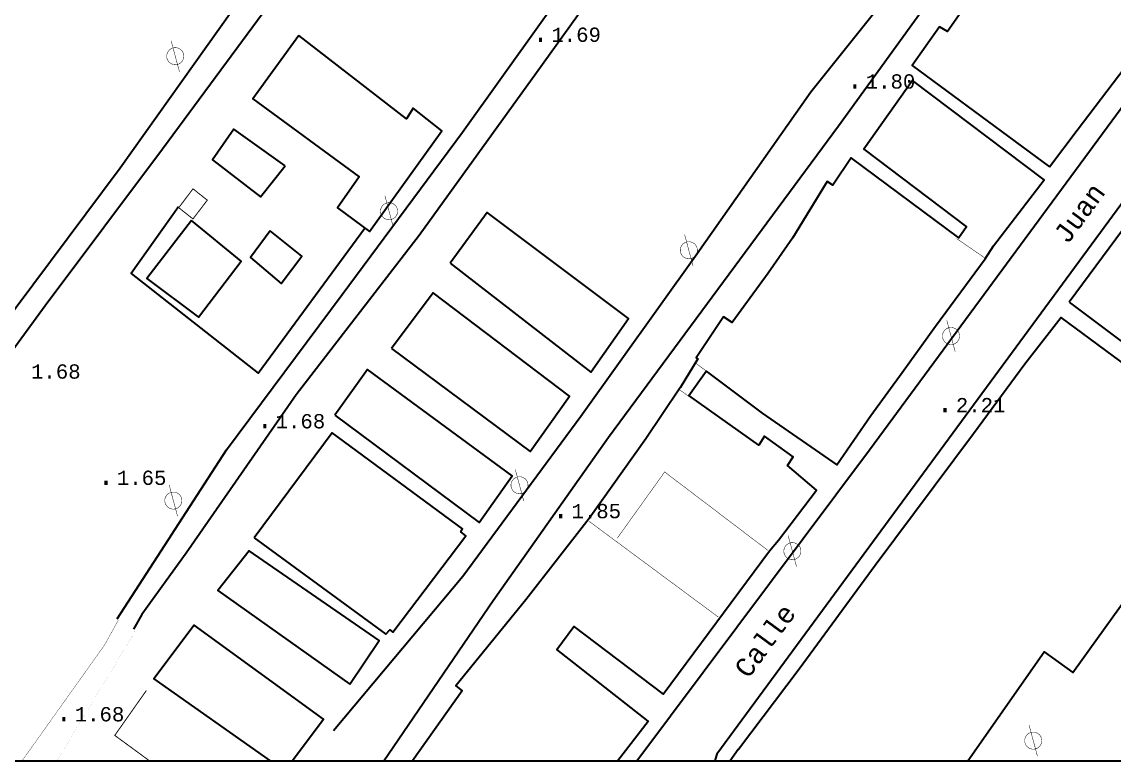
# Model space of a CAD drawing. Extents: x 743500 to 744300, y 4406200 to 4406700.
# Drawn here: x 743690.3 to 743804.8, y 4406200 to 4406277.4 of the extents above; entities that cross this region are included whole.
import ezdxf

# ---------------------------------------------------------------- set-up
doc = ezdxf.new("R2010")
doc.units = 0
doc.header["$MEASUREMENT"] = 0
for name, color, linetype in [('2', 7, 'CONTINUOUS'), ('24', 7, 'CONTINUOUS'), ('41', 7, 'CONTINUOUS'), ('50', 7, 'CONTINUOUS'), ('51', 7, 'CONTINUOUS'), ('54', 7, 'CONTINUOUS'), ('6', 7, 'CONTINUOUS'), ('8', 7, 'CONTINUOUS')]:
    doc.layers.add(name, color=color, linetype=linetype)
doc.styles.add('MONOTXT', font='monotxt', dxfattribs={"height": 0.2})

msp = doc.modelspace()

# ---------------------------------------------------------------- linework, layer by layer
at = {"layer": '2', "color": 7, "linetype": 'Continuous'}
msp.add_3dface([(744299.9999999999, 4406200), (744299.9999999999, 4406700), (743500, 4406700), (743500, 4406200)], dxfattribs=at)
at = {"layer": '41', "color": 1, "linetype": 'Continuous', "extrusion": (0.8547465997825692, -0.5190455183894152, 0), "const_width": 0.05, "elevation": -1651366.849165}
msp.add_lwpolyline([(4152265.558716914, 5.51), (4152261.686224177, 6.89)], dxfattribs=at)
at = {"layer": '41', "color": 1, "linetype": 'Continuous', "extrusion": (0.8328760462877969, -0.5534595662918909, 0), "const_width": 0.05, "elevation": -1819269.922872}
msp.add_lwpolyline([(4081484.589059002, 6.03), (4081480.867016552, 4.45)], dxfattribs=at)
at = {"layer": '41', "color": 1, "linetype": 'Continuous', "extrusion": (-0.598563507004351, -0.8010753573058231, 0), "const_width": 0.05, "elevation": -3974910.397742}
msp.add_lwpolyline([(-2041646.42272545, 6), (-2041654.224738011, 6.08)], dxfattribs=at)
at = {"layer": '41', "color": 1, "linetype": 'Continuous', "extrusion": (0.8403861261674888, -0.5419881538790325, 0), "const_width": 0.05, "elevation": -1763111.539452}
msp.add_lwpolyline([(4106048.79612652, 5.21), (4106045.511921898, 9.26)], dxfattribs=at)
at = {"layer": '41', "color": 1, "linetype": 'Continuous', "extrusion": (-0.7827054584003428, 0.6223922922002726, 0), "const_width": 0.05, "elevation": 2160273.399995}
msp.add_lwpolyline([(-3911689.849529295, 9.76), (-3911693.030802625, 5.59)], dxfattribs=at)
at = {"layer": '41', "color": 1, "linetype": 'Continuous', "extrusion": (0.8262273428244729, -0.5633368246166861, 0), "const_width": 0.05, "elevation": -1867710.521829}
msp.add_lwpolyline([(4059497.3943319, 4.7), (4059492.867732735, 4.68)], dxfattribs=at)
at = {"layer": '41', "color": 1, "linetype": 'Continuous', "extrusion": (-0.8277630259793282, 0.5610778669859882, 0), "const_width": 0.05, "elevation": 1856536.489462}
msp.add_lwpolyline([(-4064615.549248777, 6.1), (-4064627.098447885, 5.78)], dxfattribs=at)
at = {"layer": '41', "color": 1, "linetype": 'Continuous', "extrusion": (-0.8028321529026774, 0.5962051109019884, 0), "const_width": 0.05, "elevation": 2029917.76959}
msp.add_lwpolyline([(-3980853.232563345, 6.4), (-3980857.878615431, 6.02)], dxfattribs=at)
at = {"layer": '41', "color": 1, "linetype": 'Continuous', "extrusion": (0.8159653021995149, -0.5781008783996564, 0), "const_width": 0.05, "elevation": -1940396.318706}
msp.add_lwpolyline([(4025242.108723892, 6.34), (4025238.787504236, 5.28)], dxfattribs=at)
at = {"layer": '41', "color": 1, "linetype": 'Continuous'}
msp.add_polyline3d([(743706.7699999998, 4406258.07, 4.45), (743701.8100000002, 4406251.06, 2.52), (743715.09, 4406240.61, 2.52), (743726.2399999999, 4406255.8, 5.12)], dxfattribs=at)
at = {"layer": '51', "color": 1, "linetype": 'Continuous', "extrusion": (0.608629240566319, 0.7934547545560907, 0), "const_width": 0.05, "elevation": 3948884.086877}
msp.add_lwpolyline([(2091627.170077601, 5.03), (2091610.181081163, 6.25)], dxfattribs=at)
at = {"layer": '51', "color": 1, "linetype": 'Continuous', "extrusion": (-0.6093073109859243, -0.7929341717816822, 0), "const_width": 0.05, "elevation": -3947088.515889}
msp.add_lwpolyline([(-2094985.295091781, 6.43), (-2095002.068236984, 5.03)], dxfattribs=at)
at = {"layer": '51', "color": 1, "linetype": 'Continuous', "extrusion": (0.5925018842069282, 0.8055690642094195, 0), "const_width": 0.05, "elevation": 3990255.292449}
msp.add_lwpolyline([(2011555.186301996, 9.26), (2011538.055554785, 9.82)], dxfattribs=at)
at = {"layer": '51', "color": 1, "linetype": 'Continuous', "extrusion": (-0.5973058303999956, -0.8020135565999941, 0), "const_width": 0.05, "elevation": -3978151.256842}
msp.add_lwpolyline([(-2035349.547747294, 5.78), (-2035366.791844836, 5.16)], dxfattribs=at)
at = {"layer": '51', "color": 1, "linetype": 'Continuous', "extrusion": (0.03258338760121596, -0.02213470640082603, 0.9992238876372894), "const_width": 0.1, "elevation": -73294.530493}
msp.add_lwpolyline([(4062707.474927065, 1859372.104530596), (4062704.999825757, 1859372.224327177), (4062704.861019047, 1859370.327458601), (4062707.333467773, 1859370.193387753), (4062707.474927065, 1859372.104530596)], dxfattribs=at)
at = {"layer": '51', "color": 1, "linetype": 'Continuous', "extrusion": (-0.5779520870054479, -0.8160706986076925, 0), "const_width": 0.05, "elevation": -4025680.534851}
msp.add_lwpolyline([(-1939616.983389496, 6.06), (-1939633.991719808, 4.47)], dxfattribs=at)
at = {"layer": '51', "color": 1, "linetype": 'Continuous', "const_width": 0.05}
for points, elevation in [([(743788.28, 4406254.74), (743791.38, 4406252.61)], 5.99), ([(743760.92, 4406241.7), (743762.06, 4406240.85)], 6), ([(743760.1799999998, 4406238.23), (743759.27, 4406238.88)], 6.54), ([(743763.31, 4406215.07), (743749.79, 4406225.09)], 5.61)]:
    msp.add_lwpolyline(points, dxfattribs=dict(at, elevation=elevation))
at = {"layer": '51', "color": 1, "linetype": 'Continuous', "extrusion": (0.593905515174436, 0.8045347966653699, 0), "const_width": 0.05, "elevation": 3986710.66864}
msp.add_lwpolyline([(2018509.143625279, 6.21), (2018491.767123905, 6.06)], dxfattribs=at)
at = {"layer": '51', "color": 1, "linetype": 'Continuous', "extrusion": (-0.5930007059860946, -0.8052019390811186, 0), "const_width": 0.05, "elevation": -3988971.393761}
msp.add_lwpolyline([(-2014008.814414588, 6.29), (-2014026.015068645, 6.27)], dxfattribs=at)
at = {"layer": '51', "color": 1, "linetype": 'Continuous', "extrusion": (-0.5912067719108276, -0.8065200263147709, 0), "const_width": 0.05, "elevation": -3993458.80445}
msp.add_lwpolyline([(-2005091.511636911, 6.4), (-2005113.618961489, 4.99)], dxfattribs=at)
at = {"layer": '51', "color": 1, "linetype": 'Continuous', "extrusion": (-0.5975367169668325, -0.8018415503554923, 0), "const_width": 0.05, "elevation": -3977546.053305001}
msp.add_lwpolyline([(-2036462.365327629, 5.95), (-2036485.125435274, 5.08)], dxfattribs=at)
at = {"layer": '51', "color": 1, "linetype": 'Continuous', "extrusion": (0.5955842625326677, 0.8032928396440605, 0), "const_width": 0.05, "elevation": 3982464.933018}
msp.add_lwpolyline([(2026829.805808302, 6.76), (2026812.377543902, 6.9)], dxfattribs=at)
at = {"layer": '51', "color": 1, "linetype": 'Continuous', "extrusion": (-0.5894843470000494, -0.8077797996000675, 0), "const_width": 0.05, "elevation": -3997718.139123}
msp.add_lwpolyline([(-1996564.605581563, 6.24), (-1996587.693556789, 5.32)], dxfattribs=at)
at = {"layer": '51', "color": 1, "linetype": 'Continuous', "extrusion": (0.0055127608999584, 0.01334136519989932, 0.9998958032924545), "const_width": 0.05, "elevation": 62891.114984}
msp.add_lwpolyline([(743757.1637235621, 4405775.120534797), (743746.364163364, 4405783.331265552), (743741.3935773083, 4405776.390647837)], dxfattribs=at)
at = {"layer": '51', "color": 1, "linetype": 'Continuous', "extrusion": (0.5845144090192652, 0.8113833284267428, 0), "const_width": 0.05, "elevation": 4009855.097645}
msp.add_lwpolyline([(1972063.248681871, 5.72), (1972045.661433649, 5.9)], dxfattribs=at)
at = {"layer": '51', "color": 1, "linetype": 'Continuous', "extrusion": (-0.5890534539162089, -0.8080940715222362, 0), "const_width": 0.05, "elevation": -3998776.837133999}
msp.add_lwpolyline([(-1994432.299358449, 6.18), (-1994455.217482281, 5.86)], dxfattribs=at)
at = {"layer": '51', "color": 1, "linetype": 'Continuous', "extrusion": (-0.6101083594990334, -0.7923179851987447, 0), "const_width": 0.05, "elevation": -3944895.473868}
msp.add_lwpolyline([(-2098971.545624182, 5.94), (-2098988.558995393, 5.59)], dxfattribs=at)
at = {"layer": '51', "color": 1, "linetype": 'Continuous', "extrusion": (-0.6039508735004292, -0.7970215445005666, 0), "const_width": 0.05, "elevation": -3961062.312011}
msp.add_lwpolyline([(-2068313.65434034, 6.37), (-2068332.248567938, 5.9)], dxfattribs=at)
at = {"layer": '51', "color": 1, "linetype": 'Continuous', "extrusion": (-0.6233845114046491, -0.7819154372058316, 0), "const_width": 0.05, "elevation": -3908948.080089}
msp.add_lwpolyline([(-2165177.010723961, 6.76), (-2165196.565268189, 6.21)], dxfattribs=at)
at = {"layer": '51', "color": 1, "linetype": 'Continuous', "extrusion": (0.631872147717441, 0.7750726346213936, 0), "const_width": 0.05, "elevation": 3885086.656828}
msp.add_lwpolyline([(2207710.585444931, 9.46), (2207704.998871742, 9.25)], dxfattribs=at)
at = {"layer": '51', "color": 1, "linetype": 'Continuous', "extrusion": (0.5933994318054097, 0.8049081403073379, 0), "const_width": 0.05, "elevation": 3987964.423777}
msp.add_lwpolyline([(2015956.146754402, 6.49), (2015954.444696824, 6.17)], dxfattribs=at)
at = {"layer": '51', "color": 1, "linetype": 'Continuous', "extrusion": (-0.595898851277534, -0.8030594990697238, 0), "const_width": 0.05, "elevation": -3981661.123741}
msp.add_lwpolyline([(-2028346.270367026, 6.46), (-2028362.296576809, 6.11)], dxfattribs=at)
at = {"layer": '51', "color": 1, "linetype": 'Continuous', "extrusion": (0.001817080800007125, -0.001279688800005018, 0.9999975303039211), "const_width": 0.1, "elevation": -4281.405044}
msp.add_lwpolyline([(743702.1516844933, 4406205.488943974), (743698.841689958, 4406200.788940126), (743702.4717021356, 4406198.128937948)], dxfattribs=at)
at = {"layer": '51', "color": 1, "linetype": 'Continuous', "extrusion": (-0.5946863649310123, -0.8039577895419256, 0), "const_width": 0.1, "elevation": -3984674.994952}
msp.add_lwpolyline([(-2022392.928364215, 5.79), (-2022405.304635867, 5.8)], dxfattribs=at)
at = {"layer": '51', "color": 1, "linetype": 'Continuous', "extrusion": (-0.584284009508756, -0.8115492568121618, 0), "const_width": 0.05, "elevation": -4010407.732821}
msp.add_lwpolyline([(-1970884.991136218, 8.63), (-1970897.707554739, 7.24)], dxfattribs=at)
at = {"layer": '51', "color": 1, "linetype": 'Continuous', "extrusion": (0.5864693648965892, 0.8099714093952893, 0), "const_width": 0.05, "elevation": 4005095.299541}
msp.add_lwpolyline([(1981673.152999384, 5.79), (1981667.560209382, 5.84)], dxfattribs=at)
at = {"layer": '51', "color": 1, "linetype": 'Continuous', "extrusion": (0.5809849027202106, 0.8139143338283135, 0), "const_width": 0.05, "elevation": 4018368.51614}
msp.add_lwpolyline([(1954602.315487573, 10), (1954598.58045076, 9.96)], dxfattribs=at)
at = {"layer": '51', "color": 1, "linetype": 'Continuous'}
for points in [[(743798.02, 4406262.24, 9.79), (743800.91, 4406266.11, 9.71), (743815.9099999998, 4406285.82, 6.67), (743801.45, 4406296.64, 6.67), (743787.32, 4406276.43, 9.72), (743786.51, 4406276.91, 8.66), (743783.62, 4406272.87, 8.66), (743798.02, 4406262.24, 9.79)], [(743800.0700000002, 4406248.08, 7.46), (743817.93, 4406234.67, 5.8), (743822.54, 4406241.76, 5.7), (743811.68, 4406249.81, 6.81), (743812.2499999999, 4406250.9, 6.79), (743823.0799999998, 4406242.87, 7.38), (743827.5700000002, 4406250.02, 7.29), (743832.5899999999, 4406257.69, 9.75), (743832.95, 4406257.42, 9.75), (743836.88, 4406262.98, 9.72), (743839.5399999998, 4406266.560000001, 6.81), (743839.41, 4406268.45, 6.75), (743823.6099999999, 4406279.9, 5.61), (743800.0700000002, 4406248.08, 7.46)], [(743719.36, 4406276.01, 5.39), (743714.56, 4406269.37, 5.4), (743725.7000000002, 4406261.22, 6.8), (743723.41, 4406257.95, 6.2), (743726.7699999998, 4406255.48, 5.37), (743734.3499999999, 4406266.02, 5.38), (743731.3499999999, 4406268.39, 6.28), (743730.6599999998, 4406267.27, 6.49), (743719.36, 4406276.01, 5.39)], [(743752.77, 4406200, 9.64), (743755.97, 4406204.14, 9.21), (743746.41, 4406211.67, 8.91), (743748.18, 4406214.09, 5.59), (743757.5499999998, 4406206.97, 5.59), (743768.6900000002, 4406222.01, 5.88), (743769.62, 4406223.13, 6.81), (743773.6, 4406228.37, 6.75), (743770.5799999998, 4406230.94, 8.39), (743771.15, 4406231.86, 8.39), (743768.16, 4406234.01, 7.56), (743767.57, 4406233.07, 6.48), (743760.23, 4406238.3, 5.67), (743762.06, 4406240.85, 5.82), (743767.9099999998, 4406236.45, 6.03), (743775.74, 4406231.01, 6.03), (743779.31, 4406236.2, 6.11), (743782.5799999998, 4406240.71, 6.05), (743786.06, 4406245.560000001, 6.03), (743791.2899999998, 4406252.62, 6.04), (743792.1699999998, 4406253.97, 6.04), (743797.4699999999, 4406260.88, 5.96), (743783.66, 4406271.3, 4.97), (743778.55, 4406264.09, 4.47), (743789.32, 4406255.97, 6.19), (743788.5300000001, 4406254.81, 6.14), (743777.2299999999, 4406263.2, 5.81), (743775.31, 4406260.34, 5.69), (743774.72, 4406260.7, 5.69), (743771.0799999998, 4406254.77, 4.41), (743768.54, 4406251.12, 5.97), (743768.54, 4406251.12, 5.97), (743764.78, 4406245.95, 6.15), (743763.88, 4406246.52, 6.15), (743761.01, 4406242.24, 6.03), (743761.18, 4406242.12, 5.98), (743759.3200000002, 4406239.08, 6.85), (743759.3, 4406239.05, 6.85), (743755.7299999999, 4406233.73, 6.85), (743749.79, 4406225.38, 5.61), (743743.1399999999, 4406216.88, 5.82), (743735.82, 4406207.87, 6.77), (743736.4899999999, 4406207.32, 6.77), (743731.2799999998, 4406200, 8.96)], [(743717.93, 4406262.36, 5.88), (743712.5700000002, 4406266.19, 6.89), (743710.3099999998, 4406262.99, 5.69), (743715.3499999999, 4406259.11, 5.54), (743717.93, 4406262.36, 5.88)], [(743708.1099999999, 4406256.62, 5.72), (743703.45, 4406250.54, 5.71), (743708.8699999999, 4406246.51, 5.64), (743713.3200000002, 4406252.38, 5.51), (743708.1099999999, 4406256.62, 5.72)], [(743735.2399999999, 4406252.16, 5.29), (743749.9500000002, 4406240.72, 5.11), (743753.9199999998, 4406246.36, 5.17), (743739.11, 4406257.48, 5.17), (743735.2399999999, 4406252.16, 5.29)], [(743716.37, 4406255.55, 4.55), (743714.32, 4406252.76, 4.53), (743717.52, 4406250.03, 4.49), (743719.69, 4406252.88, 4.34), (743716.37, 4406255.55, 4.55)], [(743729.06, 4406243.22, 8.81), (743743.5999999999, 4406232.4, 9.49), (743747.7400000001, 4406238.2, 9.61), (743733.43, 4406249.04, 8.83), (743729.06, 4406243.22, 8.81)], [(743789.46, 4406200, 6.79), (743797.45, 4406211.42, 6.67), (743800.4699999999, 4406209.24, 5.7), (743804.6600000001, 4406215.08, 6.33), (743807.79, 4406219.47, 6.33), (743807.56, 4406219.61, 6.33), (743810.0899999999, 4406222.88, 6.33), (743813.69, 4406227.97, 6.31), (743817.02, 4406233.34, 6.31), (743799.2599999999, 4406246.45, 4), (743795.45, 4406241.58, 4.82), (743790.0600000002, 4406234.27, 4.87), (743779.74, 4406220.46, 5.66), (743771.7999999998, 4406209.59, 5.75), (743765.42, 4406201.18, 5.9), (743765.41, 4406201.19, 4.83), (743764.56, 4406200, 4.72)], [(743723.1500000001, 4406236.21, 9.37), (743738.27, 4406224.97, 9.26), (743741.71, 4406229.87, 9.21), (743726.56, 4406241, 9.17), (743723.1500000001, 4406236.21, 9.37)], [(743714.6900000002, 4406223.36, 4.55), (743728.5, 4406213.26, 5.8), (743728.8899999999, 4406213.73, 5.8), (743729.2199999999, 4406213.47, 5.8), (743736.8499999999, 4406223.58, 5.84), (743736.3299999998, 4406224, 5.84), (743736.5, 4406224.31, 5.84), (743722.8599999999, 4406234.37, 4.37), (743714.6900000002, 4406223.36, 4.55)], [(743724.7199999999, 4406208.03, 6.32), (743727.77, 4406212.59, 6.43), (743714.17, 4406221.99, 4.7), (743710.87, 4406217.86, 4.7), (743724.7199999999, 4406208.03, 6.32)], [(743718.66, 4406200, 6.71), (743721.94, 4406204.37, 6.71), (743708.3900000001, 4406214.22, 4.65), (743704.19, 4406208.59, 5.43), (743716.38, 4406200, 6.57)]]:
    msp.add_polyline3d(points, dxfattribs=at)
at = {"layer": '54', "color": 1, "linetype": 'Continuous'}
for points in [[(743754.77, 4406200, 2.52), (743779.17, 4406232.58, 2.4), (743815.11, 4406281.44, 2.33), (743839.9799999999, 4406316.05, 2.56), (743868.83, 4406355.23, 2.43), (743867.41, 4406356.54, 5.9)], [(743893.6499999998, 4406344.29, 2.98), (743877.8899999999, 4406354.92, 2.3), (743877.5499999998, 4406355.09, 2.3), (743877.17, 4406355.15, 2.3), (743876.96, 4406355.16, 2.3), (743876.7699999998, 4406355.12, 2.3), (743876.67, 4406355.060000001, 2.3), (743876.6099999999, 4406355.02, 2.3), (743876.58, 4406354.99, 2.3), (743763.18, 4406200.69, 2.67), (743763.02, 4406200.23, 2.67), (743762.9599999998, 4406200, 2.67)]]:
    msp.add_polyline3d(points, dxfattribs=at)
at = {"layer": '6', "color": 7, "linetype": 'Continuous', "extrusion": (0.586460559531067, -0.4383841836232229, 0.68108980293608), "const_width": 0.05, "elevation": -1495461.88234}
msp.add_lwpolyline([(3974457.984332105, 1391077.452084712), (3974455.031674897, 1391076.851155915), (3974440.107106391, 1391076.345829425)], dxfattribs=at)
at = {"layer": '6', "color": 7, "linetype": 'Continuous', "extrusion": (0.8518483235412817, -0.5167462256250424, 0.08560240640414843), "const_width": 0.05, "elevation": -1643372.551747}
msp.add_lwpolyline([(4152975.222620928, 141197.7688495869), (4152974.13732224, 141197.046197002), (4152959.107096876, 141196.8354233314)], dxfattribs=at)
at = {"layer": '6', "color": 7, "linetype": 'Continuous', "extrusion": (0.8528513040553628, -0.522153859672671, 0), "const_width": 0.05, "elevation": -1666430.903232}
msp.add_lwpolyline([(4146174.233633434, 2.73), (4146170.211830356, 2.63)], dxfattribs=at)
at = {"layer": '6', "color": 7, "linetype": 'Continuous'}
for points in [[(743675.79, 4406227.2, 1.87), (743687.88, 4406245.08, 1.81), (743700.64, 4406262.16, 1.78), (743712.26, 4406278.51, 1.78), (743725.0699999998, 4406295.78, 1.76), (743737.8699999999, 4406312.68, 1.76), (743750.44, 4406329.55, 1.75), (743762.9699999999, 4406346.45, 1.75), (743775.5899999999, 4406363.27, 1.75), (743787.57, 4406379.85, 1.75), (743800.3499999999, 4406396.41, 1.76), (743801.4599999998, 4406398.51, 1.76), (743799.01, 4406398.88, 1.76), (743797.48, 4406399.42, 1.75)], [(743804.9599999998, 4406399.23, 2.01), (743803.92, 4406398.41, 2.01), (743803.2000000002, 4406397.060000001, 2.01), (743791.9699999999, 4406380.49, 1.89), (743779.5099999999, 4406364.27, 2.02), (743766.8799999999, 4406347.22, 2.02), (743754.18, 4406331.21, 2.02), (743741.6199999999, 4406314.29, 1.92), (743729.4599999998, 4406297.31, 1.83), (743717.3200000002, 4406280.69, 1.83), (743705.07, 4406264.1, 1.83), (743692.7900000002, 4406247.7, 1.84), (743680.7899999998, 4406231.26, 1.96)], [(743700.33, 4406214.86, 2.02), (743711.7799999998, 4406232.6, 2.03), (743723.9100000001, 4406248.88, 2.03), (743736.5099999999, 4406265.89, 1.85), (743748.8899999999, 4406283.21, 1.72), (743761.7199999999, 4406299.29, 1.72), (743773.56, 4406315.95, 1.78), (743785.3799999999, 4406333.24, 1.9), (743798.7, 4406349.46, 2), (743801.09, 4406352.310000001, 2), (743812.66, 4406369.93, 2.07)], [(743806.0699999998, 4406354.310000001, 2), (743793.0400000002, 4406338.810000001, 2), (743780.7, 4406321.6, 1.99), (743768.81, 4406304.98, 1.98), (743756.34, 4406288.96, 1.97), (743744.28, 4406272.09, 1.97), (743744.28, 4406272.09, 1.97), (743731.97, 4406255.060000001, 1.94), (743719.0999999999, 4406238.37, 2.07), (743707.56, 4406221.75, 2.07), (743702.9, 4406215.33, 2.02), (743702.0300000001, 4406213.78, 2.02)], [(743723, 4406203.17, 2.29), (743736.5500000002, 4406219.36, 1.99), (743748.92, 4406236.12, 1.99), (743761.0999999999, 4406253.17, 2.2), (743772.9999999999, 4406270.1, 2.2), (743786.3, 4406286.76, 2.21), (743798.2399999999, 4406303.19, 2.21), (743810.78, 4406319.49, 2.21)], [(743728.26, 4406200, 1.99), (743739.7399999999, 4406216.79, 1.94), (743751.8100000002, 4406233.93, 1.95), (743763.86, 4406250.24, 1.95), (743775.92, 4406266.54, 1.95), (743788.0099999999, 4406283.29, 1.95), (743800.16, 4406299.27, 2.24), (743812.8999999998, 4406316.47, 2.24)]]:
    msp.add_polyline3d(points, dxfattribs=at)
at = {"layer": '8', "color": 7, "linetype": 'Continuous', "const_width": 0.05}
for points, elevation in [([(743706.87, 4406274.62), (743706.8200000002, 4406274.65), (743706.76, 4406274.67), (743706.7099999998, 4406274.7), (743706.6599999998, 4406274.71), (743706.5999999999, 4406274.73), (743706.55, 4406274.73), (743706.4899999999, 4406274.74), (743706.4399999998, 4406274.74), (743706.38, 4406274.74), (743706.32, 4406274.74), (743706.2599999999, 4406274.73), (743706.21, 4406274.72), (743706.1499999998, 4406274.7), (743706.1, 4406274.69), (743706.0500000002, 4406274.66), (743705.9999999999, 4406274.64), (743705.95, 4406274.61), (743705.9, 4406274.58), (743705.86, 4406274.55), (743705.81, 4406274.51), (743705.77, 4406274.47), (743705.74, 4406274.43), (743705.7000000002, 4406274.38), (743705.6699999998, 4406274.33), (743705.6399999999, 4406274.28), (743705.61, 4406274.24), (743705.59, 4406274.18), (743705.57, 4406274.13), (743705.55, 4406274.07), (743705.5400000002, 4406274.02), (743705.53, 4406273.96), (743705.53, 4406273.91), (743705.53, 4406273.85), (743705.53, 4406273.79), (743705.53, 4406273.74), (743705.5400000002, 4406273.68), (743705.55, 4406273.63), (743705.57, 4406273.57), (743705.59, 4406273.52), (743705.61, 4406273.47), (743705.6399999999, 4406273.41), (743705.6699999998, 4406273.37), (743705.7000000002, 4406273.32), (743705.7299999999, 4406273.28), (743705.77, 4406273.23), (743705.81, 4406273.19), (743705.86, 4406273.16), (743705.9, 4406273.12), (743705.95, 4406273.09), (743705.9999999999, 4406273.060000001), (743706.0500000002, 4406273.04), (743706.1, 4406273.02), (743706.1499999998, 4406273), (743706.21, 4406272.98), (743706.2700000001, 4406272.97), (743706.32, 4406272.96), (743706.38, 4406272.96), (743706.43, 4406272.95), (743706.4899999999, 4406272.96), (743706.55, 4406272.97), (743706.5999999999, 4406272.98), (743706.6599999998, 4406272.99), (743706.7099999998, 4406273), (743706.7699999998, 4406273.02), (743706.8200000002, 4406273.05), (743706.87, 4406273.08), (743706.92, 4406273.11), (743706.96, 4406273.14), (743707, 4406273.18), (743707.05, 4406273.21), (743707.0899999999, 4406273.25), (743707.12, 4406273.3), (743707.16, 4406273.34), (743707.19, 4406273.39), (743707.2099999998, 4406273.44), (743707.2399999999, 4406273.49), (743707.2599999999, 4406273.55), (743707.2799999998, 4406273.6), (743707.2900000002, 4406273.65), (743707.3, 4406273.71), (743707.3100000002, 4406273.77), (743707.3100000002, 4406273.82), (743707.3100000002, 4406273.88), (743707.3100000002, 4406273.93), (743707.3, 4406273.99), (743707.2900000002, 4406274.05), (743707.2799999998, 4406274.1), (743707.2599999999, 4406274.16), (743707.2399999999, 4406274.21), (743707.22, 4406274.26), (743707.19, 4406274.310000001), (743707.16, 4406274.36), (743707.12, 4406274.4), (743707.0899999999, 4406274.45), (743707.05, 4406274.49), (743707.0099999999, 4406274.53), (743706.96, 4406274.56), (743706.9099999998, 4406274.59), (743706.87, 4406274.62)], 9.93), ([(743706.86, 4406272.21), (743705.9799999999, 4406275.49)], 9.93), ([(743729.26, 4406255.96), (743728.3799999999, 4406259.24)], 9.86), ([(743729.2699999998, 4406258.37), (743729.2199999999, 4406258.4), (743729.16, 4406258.42), (743729.1099999999, 4406258.45), (743729.06, 4406258.46), (743729, 4406258.48), (743728.95, 4406258.48), (743728.8899999999, 4406258.49), (743728.8399999999, 4406258.49), (743728.78, 4406258.49), (743728.7199999999, 4406258.49), (743728.6600000001, 4406258.48), (743728.61, 4406258.47), (743728.55, 4406258.45), (743728.5, 4406258.44), (743728.45, 4406258.41), (743728.3999999998, 4406258.39), (743728.35, 4406258.36), (743728.3, 4406258.33), (743728.26, 4406258.3), (743728.2099999998, 4406258.26), (743728.17, 4406258.22), (743728.1399999999, 4406258.18), (743728.1, 4406258.13), (743728.0700000002, 4406258.08), (743728.04, 4406258.03), (743728.0099999999, 4406257.99), (743727.99, 4406257.93), (743727.9699999999, 4406257.88), (743727.95, 4406257.82), (743727.94, 4406257.77), (743727.93, 4406257.71), (743727.93, 4406257.66), (743727.93, 4406257.6), (743727.93, 4406257.54), (743727.93, 4406257.49), (743727.94, 4406257.43), (743727.95, 4406257.38), (743727.9699999999, 4406257.32), (743727.99, 4406257.27), (743728.0099999999, 4406257.22), (743728.04, 4406257.16), (743728.0700000002, 4406257.12), (743728.1, 4406257.07), (743728.1299999999, 4406257.03), (743728.17, 4406256.98), (743728.2099999998, 4406256.94), (743728.26, 4406256.91), (743728.3, 4406256.87), (743728.35, 4406256.84), (743728.3999999998, 4406256.81), (743728.45, 4406256.79), (743728.5, 4406256.77), (743728.55, 4406256.75), (743728.61, 4406256.73), (743728.67, 4406256.72), (743728.7199999999, 4406256.71), (743728.78, 4406256.71), (743728.83, 4406256.7), (743728.8899999999, 4406256.71), (743728.95, 4406256.72), (743729, 4406256.73), (743729.06, 4406256.74), (743729.1099999999, 4406256.75), (743729.1700000002, 4406256.77), (743729.2199999999, 4406256.8), (743729.2699999998, 4406256.83), (743729.32, 4406256.86), (743729.36, 4406256.89), (743729.3999999998, 4406256.93), (743729.4500000002, 4406256.96), (743729.4899999999, 4406257), (743729.52, 4406257.05), (743729.56, 4406257.09), (743729.59, 4406257.14), (743729.61, 4406257.19), (743729.6399999999, 4406257.24), (743729.6599999998, 4406257.3), (743729.6800000002, 4406257.35), (743729.6900000002, 4406257.4), (743729.7, 4406257.46), (743729.7099999998, 4406257.52), (743729.7099999998, 4406257.57), (743729.7099999998, 4406257.63), (743729.7099999998, 4406257.68), (743729.7, 4406257.74), (743729.6900000002, 4406257.8), (743729.6800000002, 4406257.85), (743729.6599999998, 4406257.91), (743729.6399999999, 4406257.96), (743729.6199999999, 4406258.01), (743729.59, 4406258.060000001), (743729.56, 4406258.11), (743729.52, 4406258.15), (743729.4899999999, 4406258.2), (743729.4500000002, 4406258.24), (743729.41, 4406258.28), (743729.36, 4406258.310000001), (743729.3099999998, 4406258.34), (743729.2699999998, 4406258.37)], 9.86), ([(743760.68, 4406254.28), (743760.63, 4406254.310000001), (743760.57, 4406254.33), (743760.5199999998, 4406254.36), (743760.47, 4406254.37), (743760.41, 4406254.39), (743760.3599999999, 4406254.39), (743760.3000000002, 4406254.4), (743760.25, 4406254.4), (743760.19, 4406254.4), (743760.13, 4406254.4), (743760.0700000002, 4406254.39), (743760.0199999998, 4406254.38), (743759.9599999998, 4406254.36), (743759.91, 4406254.35), (743759.86, 4406254.32), (743759.81, 4406254.3), (743759.7599999999, 4406254.27), (743759.7099999998, 4406254.24), (743759.6699999998, 4406254.21), (743759.62, 4406254.17), (743759.5799999998, 4406254.13), (743759.55, 4406254.09), (743759.5099999999, 4406254.04), (743759.48, 4406253.99), (743759.45, 4406253.94), (743759.4199999998, 4406253.9), (743759.4, 4406253.84), (743759.3799999999, 4406253.79), (743759.36, 4406253.73), (743759.35, 4406253.68), (743759.3399999999, 4406253.62), (743759.3399999999, 4406253.57), (743759.3399999999, 4406253.51), (743759.3399999999, 4406253.45), (743759.3399999999, 4406253.4), (743759.35, 4406253.34), (743759.36, 4406253.29), (743759.3799999999, 4406253.23), (743759.4, 4406253.18), (743759.4199999998, 4406253.13), (743759.45, 4406253.07), (743759.48, 4406253.03), (743759.5099999999, 4406252.98), (743759.5400000002, 4406252.94), (743759.5799999998, 4406252.89), (743759.62, 4406252.85), (743759.6699999998, 4406252.82), (743759.7099999998, 4406252.78), (743759.7599999999, 4406252.75), (743759.81, 4406252.72), (743759.86, 4406252.7), (743759.91, 4406252.68), (743759.9599999998, 4406252.66), (743760.0199999998, 4406252.64), (743760.0799999998, 4406252.63), (743760.13, 4406252.62), (743760.19, 4406252.62), (743760.2399999999, 4406252.61), (743760.3000000002, 4406252.62), (743760.3599999999, 4406252.63), (743760.41, 4406252.64), (743760.47, 4406252.65), (743760.5199999998, 4406252.66), (743760.58, 4406252.68), (743760.63, 4406252.71), (743760.68, 4406252.74), (743760.7299999999, 4406252.77), (743760.7699999998, 4406252.8), (743760.8100000002, 4406252.84), (743760.8599999999, 4406252.87), (743760.9, 4406252.91), (743760.93, 4406252.96), (743760.97, 4406253), (743761, 4406253.05), (743761.0199999998, 4406253.1), (743761.05, 4406253.15), (743761.0700000002, 4406253.21), (743761.09, 4406253.26), (743761.0999999999, 4406253.310000001), (743761.1099999999, 4406253.37), (743761.1199999999, 4406253.43), (743761.1199999999, 4406253.48), (743761.1199999999, 4406253.54), (743761.1199999999, 4406253.59), (743761.1099999999, 4406253.65), (743761.0999999999, 4406253.71), (743761.09, 4406253.76), (743761.0700000002, 4406253.82), (743761.05, 4406253.87), (743761.0299999998, 4406253.92), (743761, 4406253.97), (743760.97, 4406254.02), (743760.93, 4406254.060000001), (743760.9, 4406254.11), (743760.8599999999, 4406254.15), (743760.8200000002, 4406254.19), (743760.7699999998, 4406254.22), (743760.72, 4406254.25), (743760.68, 4406254.28)], 1.93), ([(743760.67, 4406251.87), (743759.7900000002, 4406255.15)], 1.93), ([(743788.14, 4406242.88), (743787.26, 4406246.16)], 10.69), ([(743788.1499999998, 4406245.29), (743788.1, 4406245.32), (743788.04, 4406245.34), (743787.9899999999, 4406245.37), (743787.9400000002, 4406245.38), (743787.8799999999, 4406245.4), (743787.8299999998, 4406245.4), (743787.77, 4406245.41), (743787.7199999999, 4406245.41), (743787.6599999998, 4406245.41), (743787.5999999999, 4406245.41), (743787.54, 4406245.4), (743787.4899999999, 4406245.39), (743787.4300000002, 4406245.37), (743787.3799999999, 4406245.36), (743787.3299999998, 4406245.33), (743787.28, 4406245.31), (743787.2299999999, 4406245.28), (743787.1800000002, 4406245.25), (743787.14, 4406245.22), (743787.0899999999, 4406245.18), (743787.05, 4406245.14), (743787.02, 4406245.1), (743786.9799999999, 4406245.05), (743786.95, 4406245), (743786.9200000002, 4406244.95), (743786.8899999999, 4406244.91), (743786.8699999999, 4406244.85), (743786.8499999999, 4406244.8), (743786.83, 4406244.74), (743786.8199999998, 4406244.69), (743786.81, 4406244.63), (743786.81, 4406244.58), (743786.81, 4406244.52), (743786.81, 4406244.46), (743786.81, 4406244.41), (743786.8199999998, 4406244.35), (743786.83, 4406244.3), (743786.8499999999, 4406244.24), (743786.8699999999, 4406244.19), (743786.8899999999, 4406244.14), (743786.9200000002, 4406244.08), (743786.95, 4406244.04), (743786.9799999999, 4406243.99), (743787.01, 4406243.95), (743787.05, 4406243.9), (743787.0899999999, 4406243.86), (743787.14, 4406243.83), (743787.1800000002, 4406243.79), (743787.2299999999, 4406243.76), (743787.28, 4406243.73), (743787.3299999998, 4406243.71), (743787.3799999999, 4406243.69), (743787.4300000002, 4406243.67), (743787.4899999999, 4406243.65), (743787.55, 4406243.64), (743787.5999999999, 4406243.63), (743787.6599999998, 4406243.63), (743787.7099999998, 4406243.62), (743787.77, 4406243.63), (743787.8299999998, 4406243.64), (743787.8799999999, 4406243.65), (743787.9400000002, 4406243.66), (743787.9899999999, 4406243.67), (743788.05, 4406243.69), (743788.1, 4406243.72), (743788.1499999998, 4406243.75), (743788.2000000002, 4406243.78), (743788.2399999999, 4406243.810000001), (743788.28, 4406243.85), (743788.3299999998, 4406243.88), (743788.37, 4406243.92), (743788.4, 4406243.97), (743788.4399999998, 4406244.01), (743788.4699999999, 4406244.060000001), (743788.49, 4406244.11), (743788.5199999998, 4406244.16), (743788.54, 4406244.22), (743788.56, 4406244.27), (743788.57, 4406244.32), (743788.5799999998, 4406244.38), (743788.5899999999, 4406244.44), (743788.5899999999, 4406244.49), (743788.5899999999, 4406244.55), (743788.5899999999, 4406244.6), (743788.5799999998, 4406244.66), (743788.57, 4406244.72), (743788.56, 4406244.77), (743788.54, 4406244.83), (743788.5199999998, 4406244.88), (743788.4999999999, 4406244.93), (743788.4699999999, 4406244.98), (743788.4399999998, 4406245.03), (743788.4, 4406245.07), (743788.37, 4406245.12), (743788.3299999998, 4406245.16), (743788.2900000002, 4406245.2), (743788.2399999999, 4406245.23), (743788.19, 4406245.26), (743788.1499999998, 4406245.29)], 10.69), ([(743742.93, 4406227.24), (743742.05, 4406230.52)], 10.05), ([(743706.6599999998, 4406225.63), (743705.78, 4406228.91)], 9.83), ([(743742.94, 4406229.65), (743742.8899999999, 4406229.68), (743742.8299999998, 4406229.7), (743742.78, 4406229.73), (743742.73, 4406229.74), (743742.67, 4406229.76), (743742.6199999999, 4406229.76), (743742.56, 4406229.77), (743742.51, 4406229.77), (743742.45, 4406229.77), (743742.3899999999, 4406229.77), (743742.33, 4406229.76), (743742.2799999998, 4406229.75), (743742.22, 4406229.73), (743742.17, 4406229.72), (743742.1199999999, 4406229.69), (743742.0700000002, 4406229.67), (743742.02, 4406229.64), (743741.97, 4406229.61), (743741.9300000002, 4406229.58), (743741.8799999999, 4406229.54), (743741.8399999999, 4406229.5), (743741.8100000002, 4406229.46), (743741.7699999998, 4406229.41), (743741.74, 4406229.36), (743741.71, 4406229.310000001), (743741.68, 4406229.27), (743741.66, 4406229.21), (743741.64, 4406229.16), (743741.6199999999, 4406229.1), (743741.6099999999, 4406229.05), (743741.5999999999, 4406228.99), (743741.5999999999, 4406228.94), (743741.5999999999, 4406228.88), (743741.5999999999, 4406228.82), (743741.5999999999, 4406228.77), (743741.6099999999, 4406228.71), (743741.6199999999, 4406228.66), (743741.64, 4406228.6), (743741.66, 4406228.55), (743741.68, 4406228.5), (743741.71, 4406228.44), (743741.74, 4406228.4), (743741.7699999998, 4406228.35), (743741.8, 4406228.31), (743741.8399999999, 4406228.26), (743741.8799999999, 4406228.22), (743741.9300000002, 4406228.19), (743741.97, 4406228.15), (743742.02, 4406228.12), (743742.0700000002, 4406228.09), (743742.1199999999, 4406228.07), (743742.17, 4406228.05), (743742.22, 4406228.03), (743742.2799999998, 4406228.01), (743742.3399999999, 4406228), (743742.3899999999, 4406227.99), (743742.45, 4406227.99), (743742.4999999999, 4406227.98), (743742.56, 4406227.99), (743742.6199999999, 4406228), (743742.67, 4406228.01), (743742.73, 4406228.02), (743742.78, 4406228.03), (743742.84, 4406228.05), (743742.8899999999, 4406228.08), (743742.94, 4406228.11), (743742.9900000001, 4406228.14), (743743.03, 4406228.17), (743743.07, 4406228.21), (743743.1199999999, 4406228.24), (743743.16, 4406228.28), (743743.1900000002, 4406228.33), (743743.2299999999, 4406228.37), (743743.26, 4406228.42), (743743.28, 4406228.47), (743743.31, 4406228.52), (743743.33, 4406228.58), (743743.35, 4406228.63), (743743.3599999999, 4406228.68), (743743.37, 4406228.74), (743743.3799999999, 4406228.8), (743743.3799999999, 4406228.85), (743743.3799999999, 4406228.91), (743743.3799999999, 4406228.96), (743743.37, 4406229.02), (743743.3599999999, 4406229.08), (743743.35, 4406229.13), (743743.33, 4406229.19), (743743.31, 4406229.24), (743743.29, 4406229.29), (743743.26, 4406229.34), (743743.2299999999, 4406229.39), (743743.1900000002, 4406229.43), (743743.16, 4406229.48), (743743.1199999999, 4406229.52), (743743.08, 4406229.560000001), (743743.03, 4406229.59), (743742.9799999999, 4406229.62), (743742.94, 4406229.65)], 10.05), ([(743706.67, 4406228.04), (743706.6199999999, 4406228.07), (743706.5600000002, 4406228.09), (743706.5099999999, 4406228.12), (743706.4599999998, 4406228.13), (743706.3999999998, 4406228.15), (743706.35, 4406228.15), (743706.2900000002, 4406228.16), (743706.2399999999, 4406228.16), (743706.1799999998, 4406228.16), (743706.12, 4406228.16), (743706.06, 4406228.15), (743706.0099999999, 4406228.14), (743705.95, 4406228.12), (743705.9, 4406228.11), (743705.85, 4406228.08), (743705.8, 4406228.06), (743705.7499999999, 4406228.03), (743705.7000000002, 4406228), (743705.66, 4406227.97), (743705.61, 4406227.93), (743705.57, 4406227.89), (743705.5400000002, 4406227.85), (743705.4999999999, 4406227.8), (743705.4699999999, 4406227.75), (743705.44, 4406227.7), (743705.41, 4406227.66), (743705.39, 4406227.6), (743705.37, 4406227.55), (743705.35, 4406227.49), (743705.3399999999, 4406227.44), (743705.33, 4406227.38), (743705.33, 4406227.33), (743705.33, 4406227.27), (743705.33, 4406227.21), (743705.33, 4406227.16), (743705.3399999999, 4406227.1), (743705.35, 4406227.05), (743705.37, 4406226.99), (743705.39, 4406226.94), (743705.41, 4406226.89), (743705.44, 4406226.83), (743705.4699999999, 4406226.79), (743705.4999999999, 4406226.74), (743705.53, 4406226.7), (743705.57, 4406226.65), (743705.61, 4406226.61), (743705.66, 4406226.58), (743705.7000000002, 4406226.54), (743705.7499999999, 4406226.51), (743705.8, 4406226.48), (743705.85, 4406226.46), (743705.9, 4406226.44), (743705.95, 4406226.42), (743706.0099999999, 4406226.4), (743706.0699999998, 4406226.39), (743706.12, 4406226.38), (743706.1799999998, 4406226.38), (743706.2299999999, 4406226.37), (743706.2900000002, 4406226.38), (743706.35, 4406226.39), (743706.3999999998, 4406226.4), (743706.4599999998, 4406226.41), (743706.5099999999, 4406226.42), (743706.57, 4406226.44), (743706.6199999999, 4406226.47), (743706.67, 4406226.5), (743706.72, 4406226.53), (743706.76, 4406226.560000001), (743706.8000000002, 4406226.6), (743706.8499999999, 4406226.63), (743706.89, 4406226.67), (743706.92, 4406226.72), (743706.96, 4406226.76), (743706.9899999999, 4406226.810000001), (743707.0099999999, 4406226.86), (743707.04, 4406226.91), (743707.06, 4406226.97), (743707.0799999998, 4406227.02), (743707.0899999999, 4406227.07), (743707.0999999999, 4406227.13), (743707.1099999999, 4406227.19), (743707.1099999999, 4406227.24), (743707.1099999999, 4406227.3), (743707.1099999999, 4406227.35), (743707.0999999999, 4406227.41), (743707.0899999999, 4406227.47), (743707.0799999998, 4406227.52), (743707.06, 4406227.58), (743707.04, 4406227.63), (743707.0199999998, 4406227.68), (743706.9899999999, 4406227.73), (743706.96, 4406227.78), (743706.92, 4406227.82), (743706.89, 4406227.87), (743706.8499999999, 4406227.91), (743706.81, 4406227.95), (743706.76, 4406227.98), (743706.7099999998, 4406228.01), (743706.67, 4406228.04)], 9.83), ([(743771.52, 4406220.33), (743770.64, 4406223.61)], 10.85), ([(743771.53, 4406222.74), (743771.48, 4406222.77), (743771.42, 4406222.79), (743771.3699999999, 4406222.82), (743771.3200000002, 4406222.83), (743771.26, 4406222.85), (743771.2099999998, 4406222.85), (743771.15, 4406222.86), (743771.1, 4406222.86), (743771.0399999998, 4406222.86), (743770.98, 4406222.86), (743770.92, 4406222.85), (743770.8699999999, 4406222.84), (743770.8100000002, 4406222.82), (743770.7599999999, 4406222.810000001), (743770.71, 4406222.78), (743770.66, 4406222.76), (743770.6099999999, 4406222.73), (743770.56, 4406222.7), (743770.5199999998, 4406222.67), (743770.47, 4406222.63), (743770.43, 4406222.59), (743770.4, 4406222.55), (743770.3599999999, 4406222.5), (743770.3299999998, 4406222.45), (743770.3000000002, 4406222.4), (743770.2699999998, 4406222.36), (743770.2499999999, 4406222.3), (743770.2299999999, 4406222.25), (743770.2099999998, 4406222.19), (743770.2, 4406222.14), (743770.1899999998, 4406222.08), (743770.1899999998, 4406222.03), (743770.1899999998, 4406221.97), (743770.1899999998, 4406221.91), (743770.1899999998, 4406221.86), (743770.2, 4406221.8), (743770.2099999998, 4406221.75), (743770.2299999999, 4406221.69), (743770.2499999999, 4406221.64), (743770.2699999998, 4406221.59), (743770.3000000002, 4406221.53), (743770.3299999998, 4406221.49), (743770.3599999999, 4406221.44), (743770.3900000001, 4406221.4), (743770.43, 4406221.35), (743770.47, 4406221.31), (743770.5199999998, 4406221.28), (743770.56, 4406221.24), (743770.6099999999, 4406221.21), (743770.66, 4406221.18), (743770.71, 4406221.16), (743770.7599999999, 4406221.14), (743770.8100000002, 4406221.12), (743770.8699999999, 4406221.1), (743770.93, 4406221.09), (743770.98, 4406221.08), (743771.0399999998, 4406221.08), (743771.0899999999, 4406221.07), (743771.15, 4406221.08), (743771.2099999998, 4406221.09), (743771.26, 4406221.1), (743771.3200000002, 4406221.11), (743771.3699999999, 4406221.12), (743771.43, 4406221.14), (743771.48, 4406221.17), (743771.53, 4406221.2), (743771.5799999998, 4406221.23), (743771.6199999999, 4406221.26), (743771.66, 4406221.3), (743771.7099999998, 4406221.33), (743771.75, 4406221.37), (743771.7799999998, 4406221.42), (743771.8199999998, 4406221.46), (743771.85, 4406221.51), (743771.87, 4406221.56), (743771.8999999998, 4406221.61), (743771.9200000002, 4406221.67), (743771.94, 4406221.72), (743771.95, 4406221.77), (743771.9599999998, 4406221.83), (743771.9699999999, 4406221.89), (743771.9699999999, 4406221.94), (743771.9699999999, 4406222), (743771.9699999999, 4406222.05), (743771.9599999998, 4406222.11), (743771.95, 4406222.17), (743771.94, 4406222.22), (743771.9200000002, 4406222.28), (743771.8999999998, 4406222.33), (743771.8799999999, 4406222.38), (743771.85, 4406222.43), (743771.8199999998, 4406222.48), (743771.7799999998, 4406222.52), (743771.75, 4406222.57), (743771.7099999998, 4406222.61), (743771.6700000002, 4406222.65), (743771.6199999999, 4406222.68), (743771.5700000002, 4406222.71), (743771.53, 4406222.74)], 10.85), ([(743796.76, 4406200.47), (743795.8799999999, 4406203.75)], 10.68), ([(743796.7700000001, 4406202.88), (743796.7199999999, 4406202.91), (743796.6599999998, 4406202.93), (743796.6099999999, 4406202.96), (743796.56, 4406202.97), (743796.5, 4406202.99), (743796.45, 4406202.99), (743796.3899999999, 4406203), (743796.34, 4406203), (743796.2799999998, 4406203), (743796.2199999999, 4406203), (743796.16, 4406202.99), (743796.11, 4406202.98), (743796.05, 4406202.96), (743796, 4406202.95), (743795.95, 4406202.92), (743795.8999999998, 4406202.9), (743795.8499999999, 4406202.87), (743795.8, 4406202.84), (743795.76, 4406202.810000001), (743795.7099999998, 4406202.77), (743795.6700000002, 4406202.73), (743795.6399999999, 4406202.69), (743795.6, 4406202.64), (743795.57, 4406202.59), (743795.54, 4406202.54), (743795.5099999999, 4406202.5), (743795.49, 4406202.44), (743795.4699999999, 4406202.39), (743795.45, 4406202.33), (743795.44, 4406202.28), (743795.43, 4406202.22), (743795.43, 4406202.17), (743795.43, 4406202.11), (743795.43, 4406202.05), (743795.43, 4406202), (743795.44, 4406201.94), (743795.45, 4406201.89), (743795.4699999999, 4406201.83), (743795.49, 4406201.78), (743795.5099999999, 4406201.73), (743795.54, 4406201.67), (743795.57, 4406201.63), (743795.6, 4406201.58), (743795.6299999999, 4406201.54), (743795.6700000002, 4406201.49), (743795.7099999998, 4406201.45), (743795.76, 4406201.42), (743795.8, 4406201.38), (743795.8499999999, 4406201.35), (743795.8999999998, 4406201.32), (743795.95, 4406201.3), (743796, 4406201.28), (743796.05, 4406201.26), (743796.11, 4406201.24), (743796.17, 4406201.23), (743796.2199999999, 4406201.22), (743796.2799999998, 4406201.22), (743796.33, 4406201.21), (743796.3899999999, 4406201.22), (743796.45, 4406201.23), (743796.5, 4406201.24), (743796.56, 4406201.25), (743796.6099999999, 4406201.26), (743796.67, 4406201.28), (743796.7199999999, 4406201.31), (743796.7700000001, 4406201.34), (743796.82, 4406201.37), (743796.86, 4406201.4), (743796.8999999998, 4406201.44), (743796.9500000002, 4406201.47), (743796.9899999999, 4406201.51), (743797.02, 4406201.56), (743797.06, 4406201.6), (743797.09, 4406201.65), (743797.11, 4406201.7), (743797.1399999999, 4406201.75), (743797.1599999998, 4406201.810000001), (743797.18, 4406201.86), (743797.1900000002, 4406201.91), (743797.2000000002, 4406201.97), (743797.2099999998, 4406202.03), (743797.2099999998, 4406202.08), (743797.2099999998, 4406202.14), (743797.2099999998, 4406202.19), (743797.2000000002, 4406202.25), (743797.1900000002, 4406202.31), (743797.18, 4406202.36), (743797.1599999998, 4406202.42), (743797.1399999999, 4406202.47), (743797.1199999999, 4406202.52), (743797.09, 4406202.57), (743797.06, 4406202.62), (743797.02, 4406202.66), (743796.9899999999, 4406202.71), (743796.9500000002, 4406202.75), (743796.9099999998, 4406202.79), (743796.86, 4406202.82), (743796.81, 4406202.85), (743796.7700000001, 4406202.88)], 10.68)]:
    msp.add_lwpolyline(points, dxfattribs=dict(at, elevation=elevation))

# ---------------------------------------------------------------- texts
at = {"layer": '24', "color": 7, "linetype": 'Continuous', "style": 'MONOTXT'}
for s, height, p in [('1.69                        ', 1.5, (743745.8299999998, 4406275.35, 1.69)), ('.                           ', 1.99, (743743.8299999998, 4406275.35, 1.69)), ('1.80                        ', 1.5, (743778.7699999998, 4406270.45, 1.8)), ('.                           ', 1.99, (743776.7699999998, 4406270.45, 1.8)), ('1.68                        ', 1.5, (743691.3099999998, 4406240.05, 1.68)), ('.                           ', 1.99, (743786.2099999998, 4406236.52, 2.21)), ('2.21                        ', 1.5, (743788.2099999998, 4406236.52, 2.21)), ('1.68                        ', 1.5, (743716.9399999998, 4406234.84, 1.68)), ('.                           ', 1.99, (743714.94, 4406234.84, 1.68)), ('1.65                        ', 1.5, (743700.2999999998, 4406228.91, 1.65)), ('.                           ', 1.99, (743698.2999999998, 4406228.91, 1.65)), ('1.85                        ', 1.5, (743747.9400000002, 4406225.42, 1.85)), ('.                           ', 1.99, (743745.94, 4406225.42, 1.85)), ('1.68                        ', 1.5, (743695.89, 4406204.13, 1.68)), ('.                           ', 1.99, (743693.89, 4406204.13, 1.68))]:
    msp.add_text(s, height=height, dxfattribs=at).set_placement(p)
at = {"layer": '50', "color": 7, "linetype": 'Continuous', "style": 'MONOTXT'}
for s, p in [('Juan                        ', (743799.9, 4406254.02)), ('Calle                       ', (743766.47, 4406208.52))]:
    msp.add_text(s, height=1.99, rotation=53.67999997380001, dxfattribs=at).set_placement(p)

doc.saveas('drawing.dxf')
